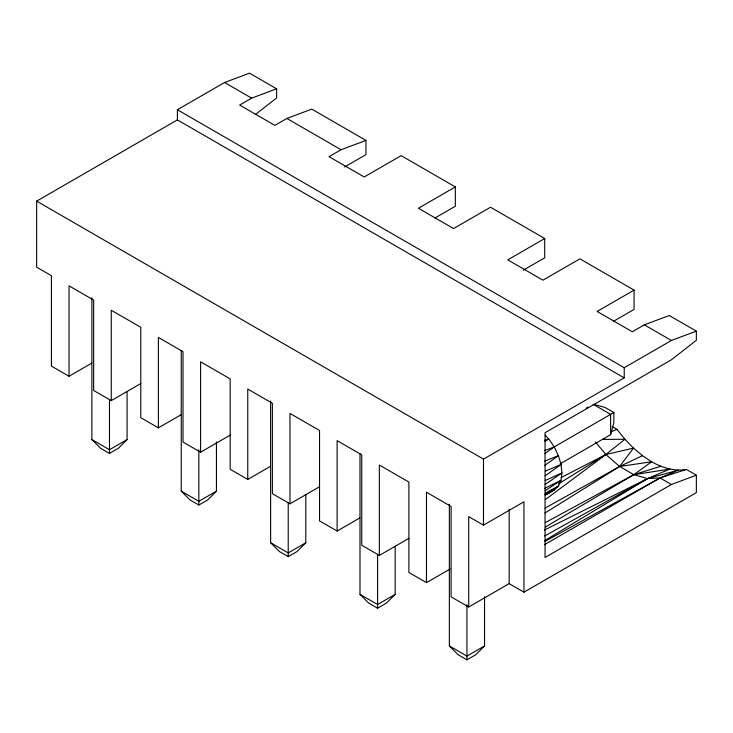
<?xml version="1.0" encoding="UTF-8"?>
<svg xmlns="http://www.w3.org/2000/svg" width="733" height="733" viewBox="0 0 733 733"><rect width="100%" height="100%" fill="white"/><g stroke="black" fill="none" stroke-linecap="round" stroke-linejoin="round"><path stroke-width="1.1" d="M560.177 463.806L610.626 434.678L613.842 422.666L613.842 412.505L605.046 407.429L594.124 404.506M544.995 513.008L619.623 466.481L633.504 448.12L624.928 439.278L616.957 429.355L612.211 426.615M127.075 391.504L127.075 439.571L118.279 448.367L109.483 453.443L100.687 448.367L91.891 439.571L91.891 297.79M216.437 441.953L216.437 491.165L207.641 499.961L198.845 505.037L190.049 499.961L181.253 491.165L181.253 350.53M305.808 494.693L305.808 542.759L297.012 551.555L288.216 556.631L279.42 551.555L270.624 542.759L270.624 400.988M395.179 546.287L395.179 594.353L386.383 603.149L377.587 608.234L368.791 603.149L359.995 594.353L359.995 453.727M484.54 596.744L484.54 645.947L475.744 654.743L466.948 659.828L458.152 654.743L449.356 645.947L449.356 504.176M545.325 499.613L605.87 454.506L624.928 439.278L602.407 439.424M255.221 114.65L276.607 97.956L276.607 88.812L249.513 73.172L224.573 82.499L177.386 109.739L177.386 119.891L624.223 377.871L624.223 367.719L177.386 109.739M545.462 526.981L633.825 474.682L651.664 461.772C662.146 467.627 674.287 471.658 686.372 469.432L696.35 475.195L696.35 492.649L523.948 592.182L509.169 583.651L468.708 607.006L451.116 596.854L451.116 506.457L426.487 492.237L426.487 582.634L408.895 572.473L408.895 482.085L379.346 465.015L379.346 555.412L361.754 545.26L361.754 454.863L337.125 440.643L337.125 531.04L319.533 520.879L319.533 430.482L289.975 413.421L289.975 503.818L272.383 493.666L272.383 403.269L247.754 389.049L247.754 479.446L230.162 469.285L230.162 378.888L200.604 361.827L200.604 452.224L183.012 442.063L183.012 351.675L158.383 337.455L158.383 427.843L140.791 417.691L140.791 327.294L111.242 310.233L111.242 400.63L93.65 390.469L93.65 300.072L69.021 285.852L69.021 376.249L51.429 366.097L51.429 275.7L36.65 267.169L36.65 201.144L177.386 119.891M544.692 465.464L558.409 455.669L554.221 446.938L548.751 438.939L545.215 435.2M544.94 453.498L554.221 446.938L613.842 412.505M545.178 475.754L561.047 464.539L558.409 455.669L544.839 461.048M545.068 441.486L548.751 438.939L544.509 440.368M545.169 484.467L561.945 472.941L561.047 464.539L545.416 471.09M545.15 490.698L561.047 480.307L561.945 472.941L545.27 480.481M558.427 483.945L605.87 454.506L633.504 448.12L642.484 455.669L651.664 461.772L619.623 466.481L545.095 508.116M544.921 494.372L558.409 486.135L561.047 480.307L544.802 488.288M544.692 540.606L647.578 478.585L669.834 469.093L633.825 474.682L545.306 522.602M276.607 88.812L251.666 98.14L239.664 105.066L274.848 125.38L286.85 118.453L311.791 109.125L365.969 140.415L365.969 154.626L344.583 166.977M365.969 140.415L341.028 149.734L329.025 156.66L364.209 176.974L401.153 155.643L455.34 186.924L455.34 206.23L434.926 218.013M69.021 376.249L91.717 363.147M455.34 186.924L418.396 208.254L453.58 228.568L490.524 207.237L544.711 238.527L544.711 257.824L523.316 270.175M111.242 400.63L140.846 383.533M127.075 439.571L109.483 449.723L91.891 439.571M158.383 427.843L181.088 414.741M544.711 238.527L507.767 259.858L542.951 280.171L579.895 258.841L634.072 290.121L634.072 309.418L613.658 321.201M200.604 452.224L230.217 435.127M216.437 491.165L198.845 501.317L181.253 491.165M247.754 479.446L270.45 466.335M634.072 290.121L597.129 311.452L632.313 331.765L644.316 324.838L669.256 315.511L696.35 331.151L696.35 340.295L671.41 359.775L545.059 432.717L545.059 557.465L671.41 484.513L696.35 475.195M289.975 503.818L319.579 486.721M305.808 542.759L288.216 552.92L270.624 542.759M337.125 531.04L359.821 517.938M624.223 367.719L671.41 340.478L696.35 331.151M36.65 201.144L483.487 459.124L624.223 377.871M586.107 408.208L588.086 407.062M379.346 555.412L408.95 538.324M468.708 607.006L468.708 516.618L483.487 525.149L523.948 501.784L523.948 592.182M395.179 594.353L377.587 604.514L359.995 594.353M426.487 582.634L450.172 568.964M544.555 544.637L660.048 477.962L678.401 470.155L647.578 478.585L544.5 530.014M484.54 645.947L466.948 656.108L449.356 645.947M545.379 495.068L554.221 490.029L558.409 486.135L545.471 493.025M545.297 495.032L554.221 490.029L552.031 490.698M544.784 535.933L647.578 478.585L660.048 477.962L686.372 469.432M545.077 541.357L660.048 477.962L671.41 484.513M561.121 477.577L605.87 454.506L619.623 466.481L633.825 474.682L647.578 478.585M619.623 466.481L642.484 455.669M610.809 431.994L616.957 429.355M544.821 450.566L554.221 446.938M633.825 474.682L660.854 466.28M224.573 82.499L251.666 98.14M286.85 118.453L341.028 149.734M644.316 324.838L671.41 340.478M593.034 404.213L610.626 414.365L610.626 434.678M595.48 441.981L605.87 454.506M509.169 509.27L509.169 583.651M483.487 459.124L483.487 525.149M466.948 604.661L466.948 659.828M377.587 554.203L377.587 608.234M288.216 502.609L288.216 556.631M198.845 449.87L198.845 505.037M109.483 399.421L109.483 453.443"/></g></svg>
